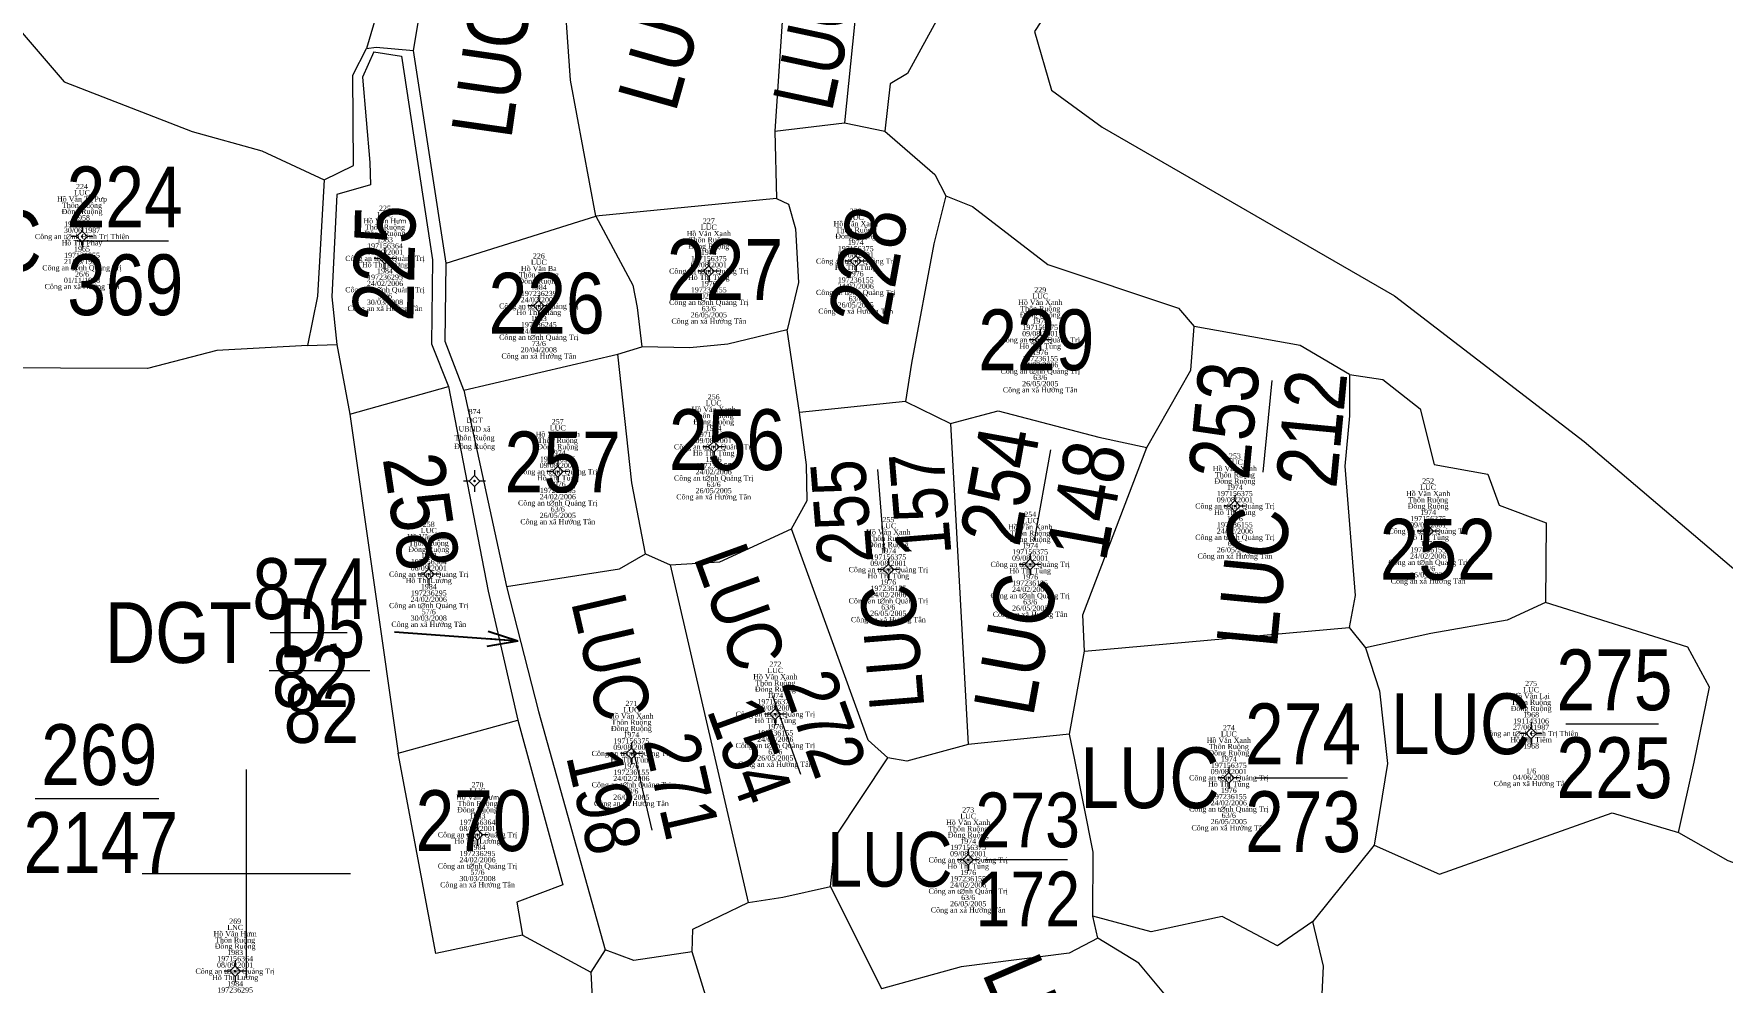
# Model space of a CAD drawing. Header units: metres. Extents: x 545779 to 547235, y 1841259 to 1843294.
# Drawn here: x 546387.8 to 546485, y 1842593.7 to 1842648.4 of the extents above; entities that cross this region are included whole.
import ezdxf
from ezdxf.enums import TextEntityAlignment as Align

# ---------------------------------------------------------------- set-up
doc = ezdxf.new("R2010")
doc.units = ezdxf.units.M
doc.header["$MEASUREMENT"] = 0
for name, color, linetype, lineweight in [('Level 10', 7, 'Continuous', 0), ('Level 11', 7, 'Continuous', 0), ('Level 13', 7, 'Continuous', 0), ('Level 14', 7, 'Continuous', 0), ('Level 15', 7, 'Continuous', 0), ('Level 23', 7, 'Continuous', 0), ('Level 31', 7, 'Continuous', 0), ('Level 60', 7, 'Continuous', 0)]:
    doc.layers.add(name, color=color, linetype=linetype, lineweight=lineweight)
doc.styles.add('Style-vnarialNarrowI', font='vnarialNarrowI.shx')
doc.styles.add('Style-Vntimei', font='Vntimei.shx')
doc.dimstyles.get("Standard").update_dxf_attribs({"dimtxt": 0.18, "dimasz": 0.18, "dimexe": 0.18, "dimexo": 0.0625, "dimgap": 0.09, "dimtad": 0, "dimtih": 1, "dimtoh": 1, "dimdec": 4, "dimzin": 0, "dimdsep": 46, "dimtxsty": 'Standard', "dimcen": 0.09, "dimadec": 0, "dimazin": 0, "dimtfac": 1, "dimtdec": 4, "dimtofl": 0, "dimtmove": 0, "dimatfit": 3, "dimfxl": 1, "dimtolj": 1, "dimtzin": 0, "dimarcsym": 0})

# ---------------------------------------------------------------- blocks, each defined once
blk = doc.blocks.new('N_THUA_299')
at = {"layer": 'Level 13', "color": 230, "linetype": 'Continuous', "lineweight": 0, "style": 'Style-vnarialNarrowI', "width": 0.914285}
blk.add_text('LUC 206/86', height=3.499975, rotation=359.999881, dxfattribs=at).set_placement((0.139452, 0.003557), align=Align.MIDDLE_CENTER)
blk = doc.blocks.new('N_THUA_301')
at = {"layer": 'Level 13', "color": 230, "linetype": 'Continuous', "lineweight": 13, "flags": 128}
blk.add_lwpolyline([(-2.836509, -0.000115), (2.48213, 0.004049)], dxfattribs=at)
at = {"layer": 'Level 13', "color": 230, "linetype": 'Continuous', "lineweight": 0, "style": 'Style-vnarialNarrowI'}
blk.add_text('208', height=3.499976, rotation=359.999954, dxfattribs=at).set_placement((-0.014624, 0.778204), align=Align.CENTER)
blk.add_text('LUC ', height=3.499976, rotation=359.999954, dxfattribs=at).set_placement((-3.772992, -0.003158), align=Align.MIDDLE_RIGHT)
blk.add_text('333', height=3.499976, rotation=359.999954, dxfattribs=at).set_placement((-0.069707, -0.780844), align=Align.TOP_CENTER)
blk = doc.blocks.new('N_THUA_302')
at = {"layer": 'Level 13', "color": 230, "linetype": 'Continuous', "lineweight": 0, "style": 'Style-vnarialNarrowI'}
blk.add_text('LUC 209/276', height=3.499987, rotation=359.9999, dxfattribs=at).set_placement((0.17875, 0.011176), align=Align.MIDDLE_CENTER)
blk = doc.blocks.new('N_THUA_320')
at = {"layer": 'Level 13', "color": 230, "linetype": 'Continuous', "lineweight": 13, "flags": 128}
blk.add_lwpolyline([(-2.84, 0), (2.41, 0)], dxfattribs=at)
at = {"layer": 'Level 13', "color": 230, "linetype": 'Continuous', "lineweight": 0, "style": 'Style-vnarialNarrowI'}
blk.add_text('224', height=3.49998, dxfattribs=at).set_placement((-0.112599, 0.78), align=Align.CENTER)
blk.add_text('LUC ', height=3.49998, dxfattribs=at).set_placement((-3.771418, -0.00001), align=Align.MIDDLE_RIGHT)
blk.add_text('369', height=3.49998, dxfattribs=at).set_placement((-0.07671, -0.78002), align=Align.TOP_CENTER)
blk = doc.blocks.new('N_THUA_322')
at = {"layer": 'Level 13', "color": 230, "linetype": 'Continuous', "lineweight": 0, "style": 'Style-vnarialNarrowI'}
blk.add_text('225', height=3.49998, rotation=88.778236, dxfattribs=at).set_placement((0.004584, 0.135354), align=Align.MIDDLE_CENTER)
blk = doc.blocks.new('N_THUA_324')
at = {"layer": 'Level 13', "color": 230, "linetype": 'Continuous', "lineweight": 0, "style": 'Style-vnarialNarrowI'}
blk.add_text('226', height=3.49998, dxfattribs=at).set_placement((0.168779, -0.00001), align=Align.MIDDLE_CENTER)
blk = doc.blocks.new('N_THUA_326')
at = {"layer": 'Level 13', "color": 230, "linetype": 'Continuous', "lineweight": 0, "style": 'Style-vnarialNarrowI'}
blk.add_text('227', height=3.49998, dxfattribs=at).set_placement((0.239274, -0.00001), align=Align.MIDDLE_CENTER)
blk = doc.blocks.new('N_THUA_328')
at = {"layer": 'Level 13', "color": 230, "linetype": 'Continuous', "lineweight": 0, "style": 'Style-vnarialNarrowI'}
blk.add_text('228', height=3.49998, rotation=79.728997, dxfattribs=at).set_placement((0.030019, 0.164364), align=Align.MIDDLE_CENTER)
blk = doc.blocks.new('N_THUA_330')
at = {"layer": 'Level 13', "color": 230, "linetype": 'Continuous', "lineweight": 0, "style": 'Style-vnarialNarrowI'}
blk.add_text('229', height=3.49998, dxfattribs=at).set_placement((0.14329, -0.00001), align=Align.MIDDLE_CENTER)
blk = doc.blocks.new('N_THUA_362')
at = {"layer": 'Level 13', "color": 230, "linetype": 'Continuous', "lineweight": 0, "style": 'Style-vnarialNarrowI'}
blk.add_text('252', height=3.49998, dxfattribs=at).set_placement((0.117816, -0.00001), align=Align.MIDDLE_CENTER)
blk = doc.blocks.new('N_THUA_363')
at = {"layer": 'Level 13', "color": 230, "linetype": 'Continuous', "lineweight": 13, "flags": 128}
blk.add_lwpolyline([(-2.833856, 0.007693), (2.480671, 0.00844)], dxfattribs=at)
at = {"layer": 'Level 13', "color": 230, "linetype": 'Continuous', "lineweight": 0, "style": 'Style-vnarialNarrowI'}
blk.add_text('253', height=3.49998, rotation=359.999916, dxfattribs=at).set_placement((-0.072367, 0.787099), align=Align.CENTER)
blk.add_text('LUC ', height=3.49998, rotation=359.999916, dxfattribs=at).set_placement((-3.76975, 0.001506), align=Align.MIDDLE_RIGHT)
blk.add_text('212', height=3.49998, rotation=359.999916, dxfattribs=at).set_placement((-0.057448, -0.775723), align=Align.TOP_CENTER)
blk = doc.blocks.new('N_THUA_364')
at = {"layer": 'Level 13', "color": 230, "linetype": 'Continuous', "lineweight": 13, "flags": 128}
blk.add_lwpolyline([(-2.83623, 0.002164), (2.479352, 0.004032)], dxfattribs=at)
at = {"layer": 'Level 13', "color": 230, "linetype": 'Continuous', "lineweight": 0, "style": 'Style-vnarialNarrowI'}
blk.add_text('254', height=3.499801, rotation=359.999952, dxfattribs=at).set_placement((-0.068983, 0.783777), align=Align.CENTER)
blk.add_text('LUC ', height=3.499801, rotation=359.999952, dxfattribs=at).set_placement((-3.765578, 0.00174), align=Align.MIDDLE_RIGHT)
blk.add_text('148', height=3.499801, rotation=359.999952, dxfattribs=at).set_placement((-0.012845, -0.776207), align=Align.TOP_CENTER)
blk = doc.blocks.new('N_THUA_365')
at = {"layer": 'Level 13', "color": 230, "linetype": 'Continuous', "lineweight": 13, "flags": 128}
blk.add_lwpolyline([(-2.81988, 0.005811), (2.530139, -0.004601)], dxfattribs=at)
at = {"layer": 'Level 13', "color": 230, "linetype": 'Continuous', "lineweight": 0, "style": 'Style-vnarialNarrowI'}
blk.add_text('255', height=3.499873, rotation=0.000182, dxfattribs=at).set_placement((-0.013689, 0.784978), align=Align.CENTER)
blk.add_text('LUC ', height=3.499873, rotation=0.000182, dxfattribs=at).set_placement((-3.76235, -0.005004), align=Align.MIDDLE_RIGHT)
blk.add_text('157', height=3.499873, rotation=0.000182, dxfattribs=at).set_placement((0.087536, -0.775428), align=Align.TOP_CENTER)
blk = doc.blocks.new('N_THUA_367')
at = {"layer": 'Level 13', "color": 230, "linetype": 'Continuous', "lineweight": 0, "style": 'Style-vnarialNarrowI'}
blk.add_text('256', height=3.49998, dxfattribs=at).set_placement((0.168779, -0.00001), align=Align.MIDDLE_CENTER)
blk = doc.blocks.new('N_THUA_369')
at = {"layer": 'Level 13', "color": 230, "linetype": 'Continuous', "lineweight": 0, "style": 'Style-vnarialNarrowI'}
blk.add_text('257', height=3.49998, dxfattribs=at).set_placement((0.239274, -0.00001), align=Align.MIDDLE_CENTER)
blk = doc.blocks.new('N_THUA_371')
at = {"layer": 'Level 13', "color": 230, "linetype": 'Continuous', "lineweight": 0, "style": 'Style-vnarialNarrowI'}
blk.add_text('258', height=3.49986, rotation=278.606989, dxfattribs=at).set_placement((0.022239, -0.166941), align=Align.MIDDLE_CENTER)
blk = doc.blocks.new('N_THUA_383')
at = {"layer": 'Level 13', "color": 230, "linetype": 'Continuous', "lineweight": 13, "flags": 128}
blk.add_lwpolyline([(-2.61, 0), (4.52, 0)], dxfattribs=at)
at = {"layer": 'Level 13', "color": 230, "linetype": 'Continuous', "lineweight": 0, "style": 'Style-vnarialNarrowI'}
blk.add_text('269', height=3.49998, dxfattribs=at).set_placement((1.08329, 0.78), align=Align.CENTER)
blk.add_text('LNC ', height=3.49998, dxfattribs=at).set_placement((-3.781418, -0.00001), align=Align.MIDDLE_RIGHT)
blk.add_text('2147', height=3.49998, dxfattribs=at).set_placement((1.174126, -0.78002), align=Align.TOP_CENTER)
blk = doc.blocks.new('N_THUA_385')
at = {"layer": 'Level 13', "color": 230, "linetype": 'Continuous', "lineweight": 0, "style": 'Style-vnarialNarrowI'}
blk.add_text('270', height=3.49998, dxfattribs=at).set_placement((0.134692, -0.00001), align=Align.MIDDLE_CENTER)
blk = doc.blocks.new('N_THUA_386')
at = {"layer": 'Level 13', "color": 230, "linetype": 'Continuous', "lineweight": 13, "flags": 128}
blk.add_lwpolyline([(-2.838225, 0.006922), (2.487619, 0.005808)], dxfattribs=at)
at = {"layer": 'Level 13', "color": 230, "linetype": 'Continuous', "lineweight": 0, "style": 'Style-vnarialNarrowI'}
blk.add_text('271', height=3.499937, rotation=359.999876, dxfattribs=at).set_placement((0.133916, 0.780093), align=Align.CENTER)
blk.add_text('LUC ', height=3.499937, rotation=359.999876, dxfattribs=at).set_placement((-3.76511, 0.005967), align=Align.MIDDLE_RIGHT)
blk.add_text('198', height=3.499937, rotation=359.999876, dxfattribs=at).set_placement((-0.000034, -0.779202), align=Align.TOP_CENTER)
blk = doc.blocks.new('N_THUA_387')
at = {"layer": 'Level 13', "color": 230, "linetype": 'Continuous', "lineweight": 13, "flags": 128}
blk.add_lwpolyline([(-2.846906, 0.002132), (2.47098, 0.003917)], dxfattribs=at)
at = {"layer": 'Level 13', "color": 230, "linetype": 'Continuous', "lineweight": 0, "style": 'Style-vnarialNarrowI'}
blk.add_text('272', height=3.499921, rotation=359.999976, dxfattribs=at).set_placement((-0.071091, 0.78519), align=Align.CENTER)
blk.add_text('LUC ', height=3.499921, rotation=359.999976, dxfattribs=at).set_placement((-3.779498, 0.003889), align=Align.MIDDLE_RIGHT)
blk.add_text('154', height=3.499921, rotation=359.999976, dxfattribs=at).set_placement((-0.074558, -0.777347), align=Align.TOP_CENTER)
blk = doc.blocks.new('N_THUA_388')
at = {"layer": 'Level 13', "color": 230, "linetype": 'Continuous', "lineweight": 13, "flags": 128}
blk.add_lwpolyline([(-2.844447, 0), (2.47778, 0)], dxfattribs=at)
at = {"layer": 'Level 13', "color": 230, "linetype": 'Continuous', "lineweight": 0, "style": 'Style-vnarialNarrowI'}
blk.add_text('273', height=3.499937, dxfattribs=at).set_placement((-0.070561, 0.777779), align=Align.CENTER)
blk.add_text('LUC ', height=3.499937, dxfattribs=at).set_placement((-3.769311, 0.005522), align=Align.MIDDLE_RIGHT)
blk.add_text('172', height=3.499937, dxfattribs=at).set_placement((-0.06223, -0.777845), align=Align.TOP_CENTER)
blk = doc.blocks.new('N_THUA_389')
at = {"layer": 'Level 13', "color": 230, "linetype": 'Continuous', "lineweight": 13, "flags": 128}
blk.add_lwpolyline([(-2.84, 0), (2.48, 0)], dxfattribs=at)
at = {"layer": 'Level 13', "color": 230, "linetype": 'Continuous', "lineweight": 0, "style": 'Style-vnarialNarrowI'}
blk.add_text('274', height=3.49998, dxfattribs=at).set_placement((-0.072599, 0.78), align=Align.CENTER)
blk.add_text('LUC ', height=3.49998, dxfattribs=at).set_placement((-3.771418, -0.00001), align=Align.MIDDLE_RIGHT)
blk.add_text('273', height=3.49998, dxfattribs=at).set_placement((-0.070515, -0.78002), align=Align.TOP_CENTER)
blk = doc.blocks.new('N_THUA_390')
at = {"layer": 'Level 13', "color": 230, "linetype": 'Continuous', "lineweight": 13, "flags": 128}
blk.add_lwpolyline([(-2.83, 0), (2.5, 0)], dxfattribs=at)
at = {"layer": 'Level 13', "color": 230, "linetype": 'Continuous', "lineweight": 0, "style": 'Style-vnarialNarrowI'}
blk.add_text('275', height=3.49998, dxfattribs=at).set_placement((-0.031169, 0.78), align=Align.CENTER)
blk.add_text('LUC ', height=3.49998, dxfattribs=at).set_placement((-3.771418, -0.00001), align=Align.MIDDLE_RIGHT)
blk.add_text('225', height=3.49998, dxfattribs=at).set_placement((-0.031169, -0.78002), align=Align.TOP_CENTER)
blk = doc.blocks.new('N_THUA_436')
at = {"layer": 'Level 13', "color": 230, "linetype": 'Continuous', "lineweight": 13, "flags": 128}
blk.add_lwpolyline([(-2.840156, 0.00012), (2.481691, 0.001374)], dxfattribs=at)
at = {"layer": 'Level 13', "color": 230, "linetype": 'Continuous', "lineweight": 0, "style": 'Style-vnarialNarrowI'}
blk.add_text('310', height=3.499858, rotation=359.999904, dxfattribs=at).set_placement((-0.049599, 0.785661), align=Align.CENTER)
blk.add_text('LUC ', height=3.499858, rotation=359.999904, dxfattribs=at).set_placement((-3.777819, 0.004435), align=Align.MIDDLE_RIGHT)
blk.add_text('250', height=3.499858, rotation=359.999904, dxfattribs=at).set_placement((-0.045581, -0.776344), align=Align.TOP_CENTER)
blk = doc.blocks.new('N_THUA_1129')
at = {"layer": 'Level 13', "color": 230, "linetype": 'Continuous', "lineweight": 13, "flags": 128}
blk.add_lwpolyline([(0, 0), (4.43, 0)], dxfattribs=at)
at = {"layer": 'Level 13', "color": 230, "linetype": 'Continuous', "lineweight": 0, "style": 'Style-vnarialNarrowI'}
blk.add_text('874', height=3.49998, dxfattribs=at).set_placement((2.317401, 0.77), align=Align.CENTER)
blk.add_text('874', height=3.49998, dxfattribs=at).set_placement((2.317401, 0.77), align=Align.CENTER)
blk.add_text('DGT ', height=3.49998, dxfattribs=at).set_placement((0.060438, -0.01001), align=Align.MIDDLE_RIGHT)
blk.add_text('82', height=3.49998, dxfattribs=at).set_placement((2.322964, -0.79002), align=Align.TOP_CENTER)
blk = doc.blocks.new('TerminatorOpen_0.5')
at = {"color": 0, "linetype": 'ByBlock', "lineweight": -2}
for q in [(-1, 0.25), (-1, 0), (-1, -0.25)]:
    blk.add_line((0, 0), q, dxfattribs=at)
blk = doc.blocks.new('CENTRD')
at = {"layer": 'Level 11', "linetype": 'Continuous', "lineweight": 0}
h = blk.add_hatch(color=3, dxfattribs=at)
edge = h.paths.add_edge_path()
edge.add_arc((-0.0025, 0), 1.500056, 0, 360)
at = {"layer": 'Level 11', "color": 3, "linetype": 'Continuous', "lineweight": 0}
for p, q in [((-6.200231, 0), (-12.600469, 0)), ((0, 6.200231), (-6.200231, 0)), ((-6.200231, 0), (0, -6.200231)), ((0, 12.600469), (0, 6.200231)), ((6.200231, 0), (0, 6.200231)), ((0, -6.200231), (6.200231, 0)), ((12.400462, 0), (6.200231, 0)), ((0, -6.200231), (0, -12.600469))]:
    blk.add_line(p, q, dxfattribs=at)

msp = doc.modelspace()

# ---------------------------------------------------------------- linework, layer by layer
at = {"layer": 'Level 10', "color": 7, "linetype": 'Continuous', "lineweight": 0, "flags": 128}
for points in [[(546420.13, 1842637.86), (546418.66, 1842645.69), (546418.22, 1842652.04), (546420.8, 1842666.46)], [(546434.31, 1842663.99), (546431.08, 1842652.54), (546430.44, 1842642.76)], [(546437.87, 1842660.93), (546435.37, 1842652.32), (546434.44, 1842643.24)], [(546386.4, 1842649.23), (546389.51, 1842645.59), (546396.88, 1842642.74), (546400.88, 1842641.63), (546404.48, 1842639.96)], [(546404.48, 1842639.96), (546406.16, 1842640.78), (546406.13, 1842645.99), (546406.91, 1842647.52)], [(546407.34, 1842647.33), (546406.69, 1842645.86), (546407.11, 1842640.96), (546407.15, 1842639.66), (546405.2, 1842639.1), (546404.91, 1842633.21), (546405.21, 1842630.47)], [(546407.34, 1842647.33), (546408.94, 1842647.08)], [(546408.94, 1842647.08), (546410.72, 1842635.35), (546410.66, 1842630.5), (546411.63, 1842628.05)], [(546411.5, 1842635.16), (546409.62, 1842647.41)], [(546430.44, 1842642.76), (546434.44, 1842643.24)], [(546430.44, 1842642.76), (546430.52, 1842638.88)], [(546434.44, 1842643.24), (546436.76, 1842642.75)], [(546404.48, 1842639.96), (546404.09, 1842633.26), (546403.52, 1842630.42)], [(546430.52, 1842638.88), (546420.13, 1842637.86)], [(546430.52, 1842638.88), (546431.22, 1842638.55), (546431.63, 1842637.13), (546431.8, 1842634.05), (546431.15, 1842631.31)], [(546440.29, 1842639.04), (546439.59, 1842636.26), (546438.3, 1842629.39), (546437.96, 1842627.19)], [(546411.5, 1842635.16), (546420.13, 1842637.86)], [(546420.13, 1842637.86), (546422.25, 1842633.89), (546422.51, 1842632.61), (546422.77, 1842630.33)], [(546412.52, 1842627.84), (546411.44, 1842630.64), (546411.5, 1842635.16)], [(546431.15, 1842631.31), (546427.72, 1842630.49), (546425.53, 1842630.27), (546422.77, 1842630.33)], [(546431.85, 1842626.55), (546431.15, 1842631.31)], [(546451.85, 1842624.53), (546454.39, 1842628.99), (546454.59, 1842631.5)], [(546403.52, 1842630.42), (546398.29, 1842630.12), (546394.31, 1842629.08), (546384.27, 1842629.12), (546381.75, 1842628.51)], [(546403.52, 1842630.42), (546405.21, 1842630.47)], [(546405.21, 1842630.47), (546405.95, 1842626.45)], [(546421.4, 1842629.92), (546422.77, 1842630.33)], [(546412.52, 1842627.84), (546421.4, 1842629.92)], [(546422.98, 1842618.41), (546422.2, 1842622.5), (546421.4, 1842629.92)], [(546405.95, 1842626.45), (546411.63, 1842628.05)], [(546411.63, 1842628.05), (546413.92, 1842616.26), (546415.64, 1842608.83)], [(546463.53, 1842628.74), (546463.54, 1842626.36), (546463.26, 1842623.46), (546463.86, 1842616.01), (546463.52, 1842614.17)], [(546412.52, 1842627.84), (546414.98, 1842616.54)], [(546437.96, 1842627.19), (546431.85, 1842626.55)], [(546437.96, 1842627.19), (546440.55, 1842625.93)], [(546405.95, 1842626.45), (546408.73, 1842606.93)], [(546431.4, 1842619.85), (546432.3, 1842621.49), (546432.26, 1842623.54), (546431.85, 1842626.55)], [(546440.55, 1842625.93), (546443.3, 1842626.65), (546449.1, 1842625.14), (546451.85, 1842624.53)], [(546440.55, 1842625.93), (546441.57, 1842607.44)], [(546448.27, 1842612.81), (546448.17, 1842614.9), (546451.85, 1842624.53)], [(546424.4, 1842617.78), (546427.27, 1842617.95), (546431.4, 1842619.85)], [(546436.95, 1842606.67), (546435.8, 1842607.69), (546431.4, 1842619.85)], [(546414.98, 1842616.54), (546421.48, 1842617.55), (546422.98, 1842618.41)], [(546422.98, 1842618.41), (546424.4, 1842617.78)], [(546424.4, 1842617.78), (546428.9, 1842598.34)], [(546414.98, 1842616.54), (546416.82, 1842609.33), (546420.67, 1842595.62)], [(546474.82, 1842615.62), (546472.61, 1842614.6), (546468.21, 1842613.83), (546464.46, 1842613.01)], [(546448.27, 1842612.81), (546463.52, 1842614.17)], [(546463.52, 1842614.17), (546464.46, 1842613.01)], [(546447.4, 1842608.03), (546448.27, 1842612.81)], [(546464.46, 1842613.01), (546465.25, 1842610.52), (546465.72, 1842606.35), (546464.96, 1842601.63)], [(546408.73, 1842606.93), (546415.64, 1842608.83)], [(546415.64, 1842608.83), (546418.23, 1842599.35), (546415.57, 1842598.36), (546415.9, 1842596.46)], [(546447.4, 1842608.03), (546441.57, 1842607.44)], [(546448.75, 1842597.55), (546448.76, 1842601.23), (546447.71, 1842606.56), (546447.4, 1842608.03)], [(546415.9, 1842596.46), (546410.91, 1842595.4), (546408.73, 1842606.93)], [(546433.64, 1842599.26), (546433.95, 1842602.15), (546436.95, 1842606.67)], [(546441.57, 1842607.44), (546438.03, 1842606.48), (546436.95, 1842606.67)], [(546464.96, 1842601.63), (546468.72, 1842599.96), (546478.66, 1842603.5), (546482.48, 1842602.36)], [(546464.96, 1842601.63), (546461.42, 1842597.24)], [(546428.9, 1842598.34), (546430.89, 1842598.64), (546433.64, 1842599.26)], [(546433.64, 1842599.26), (546436.58, 1842593.36)], [(546425.67, 1842595.5), (546425.71, 1842596.81), (546428.9, 1842598.34)], [(546449.04, 1842596.28), (546448.75, 1842597.55)], [(546461.42, 1842597.24), (546459.38, 1842595.85), (546456.2, 1842597.54), (546452.1, 1842596.65), (546448.75, 1842597.55)], [(546468.75, 1842573.24), (546467.59, 1842573.37), (546466.2, 1842573.29), (546464.8, 1842573.37), (546461.94, 1842577.98), (546461.49, 1842581.58), (546461.16, 1842585.37), (546461.82, 1842590.22), (546462.04, 1842594.67), (546461.42, 1842597.24)], [(546415.9, 1842596.46), (546419.83, 1842594.33)], [(546449.04, 1842596.28), (546447.38, 1842595.42), (546441.17, 1842594.64), (546436.58, 1842593.36)], [(546454.47, 1842591.15), (546451.4, 1842594.84), (546449.04, 1842596.28)], [(546420.67, 1842595.62), (546419.83, 1842594.33)], [(546425.67, 1842595.5), (546422.31, 1842595), (546420.67, 1842595.62)], [(546424.08, 1842578.1), (546425.41, 1842579.62), (546425.89, 1842582.07), (546426.95, 1842583.82), (546427.66, 1842588.06), (546427.07, 1842590.95), (546425.67, 1842595.5)], [(546419.83, 1842594.33), (546420.66, 1842578.43)]]:
    msp.add_lwpolyline(points, dxfattribs=at)
at = {"layer": 'Level 14', "color": 2, "linetype": 'Continuous', "lineweight": 13, "flags": 128}
msp.add_lwpolyline([(546401.3, 1842611.69), (546407.1, 1842611.69)], dxfattribs=at)
at = {"layer": 'Level 23', "color": 12, "linetype": 'Continuous', "lineweight": 0, "flags": 128}
for points in [[(546404.48, 1842639.96), (546406.16, 1842640.78), (546406.13, 1842645.99), (546406.91, 1842647.52)], [(546406.91, 1842647.52), (546407.47, 1842647.59)], [(546407.47, 1842647.59), (546409.62, 1842647.41)], [(546407.34, 1842647.33), (546406.69, 1842645.86), (546407.11, 1842640.96), (546407.15, 1842639.66), (546405.2, 1842639.1), (546404.91, 1842633.21), (546405.21, 1842630.47)], [(546407.34, 1842647.33), (546408.94, 1842647.08)], [(546408.94, 1842647.08), (546410.72, 1842635.35), (546410.66, 1842630.5), (546411.63, 1842628.05)], [(546411.5, 1842635.16), (546409.62, 1842647.41)], [(546404.48, 1842639.96), (546404.09, 1842633.26), (546403.52, 1842630.42)], [(546412.52, 1842627.84), (546411.44, 1842630.64), (546411.5, 1842635.16)], [(546403.52, 1842630.42), (546405.21, 1842630.47)], [(546411.63, 1842628.05), (546413.92, 1842616.26), (546415.64, 1842608.83)], [(546412.52, 1842627.84), (546414.98, 1842616.54)], [(546414.98, 1842616.54), (546416.82, 1842609.33), (546420.67, 1842595.62)], [(546415.64, 1842608.83), (546418.23, 1842599.35), (546415.57, 1842598.36), (546415.9, 1842596.46)], [(546449.04, 1842596.28), (546448.75, 1842597.55)], [(546461.42, 1842597.24), (546459.38, 1842595.85), (546456.2, 1842597.54), (546452.1, 1842596.65), (546448.75, 1842597.55)], [(546468.75, 1842573.24), (546467.59, 1842573.37), (546466.2, 1842573.29), (546464.8, 1842573.37), (546461.94, 1842577.98), (546461.49, 1842581.58), (546461.16, 1842585.37), (546461.82, 1842590.22), (546462.04, 1842594.67), (546461.42, 1842597.24)], [(546415.9, 1842596.46), (546419.83, 1842594.33)], [(546454.47, 1842591.15), (546451.4, 1842594.84), (546449.04, 1842596.28)], [(546420.67, 1842595.62), (546419.83, 1842594.33)]]:
    msp.add_lwpolyline(points, dxfattribs=at)
at = {"layer": 'Level 31', "color": 4, "linetype": 'Continuous', "lineweight": 0, "flags": 128}
for points in [[(546431.35, 1842698.65), (546437.06, 1842696.51), (546441.81, 1842692.49), (546447.48, 1842683.52), (546450.41, 1842679.59), (546454.79, 1842676.11), (546458.08, 1842673), (546459.91, 1842668.79), (546459.14, 1842666.37), (546454.39, 1842660.07), (546449.5, 1842654.79), (546445.39, 1842648.49), (546446.37, 1842645.11), (546449.28, 1842642.98), (546466.12, 1842633.27), (546477.04, 1842624.88), (546490.16, 1842613.74), (546497.88, 1842597.84), (546510.89, 1842586.37), (546524.3, 1842580.39)], [(546393.8, 1842669.33), (546397.13, 1842668.86), (546406.01, 1842664.02), (546407.86, 1842662.46), (546409.41, 1842659.84), (546409.92, 1842657.72), (546406.91, 1842647.52)], [(546409.62, 1842647.41), (546411.37, 1842657.84), (546411.78, 1842662.35)], [(546445.18, 1842659.06), (546438.08, 1842646.08), (546437.07, 1842645.48), (546436.76, 1842642.75)], [(546406.91, 1842647.52), (546407.47, 1842647.59)], [(546407.47, 1842647.59), (546409.62, 1842647.41)], [(546436.76, 1842642.75), (546439.65, 1842640.27), (546440.29, 1842639.04)], [(546440.29, 1842639.04), (546441.81, 1842638.41), (546446.15, 1842635.07), (546453.68, 1842632.56), (546454.59, 1842631.5)], [(546463.53, 1842628.74), (546460.68, 1842630.42), (546454.59, 1842631.5)], [(546463.53, 1842628.74), (546465.46, 1842628.46), (546467.61, 1842626.76), (546468.4, 1842623.57), (546471.5, 1842623.01), (546472.16, 1842621.21), (546474.85, 1842620.21), (546474.82, 1842615.62)], [(546482.48, 1842602.36), (546483.38, 1842606.42), (546484.27, 1842610.74), (546483.01, 1842613.04), (546474.82, 1842615.62)], [(546482.48, 1842602.36), (546485.32, 1842600.76), (546487.45, 1842599.99), (546487.64, 1842596), (546487.89, 1842594.01)]]:
    msp.add_lwpolyline(points, dxfattribs=at)
at = {"layer": 'Level 60', "color": 7, "linetype": 'Continuous', "lineweight": 0, "flags": 128}
for points in [[(546400, 1842594), (546400, 1842606)], [(546394, 1842600), (546406, 1842600)]]:
    msp.add_lwpolyline(points, dxfattribs=at)

# ---------------------------------------------------------------- block references
at = {"layer": 'Level 11', "color": 3, "linetype": 'Continuous', "lineweight": 0, "xscale": 0.049998, "yscale": 0.049998, "zscale": 0.049998}
for p in [(546390.53, 1842636.69), (546407.98, 1842635.43), (546435.09, 1842635.27), (546426.63, 1842634.7), (546416.84, 1842632.69), (546445.72, 1842630.74), (546426.91, 1842624.58), (546413.14, 1842622.61), (546417.93, 1842623.15), (546456.93, 1842621.17), (546468.06, 1842619.73), (546445.14, 1842617.81), (546410.5, 1842617.24), (546436.97, 1842617.51), (546430.46, 1842609.18), (546473.99, 1842608.07), (546422.17, 1842606.92), (546456.58, 1842605.52), (546413.31, 1842602.24), (546441.57, 1842600.79), (546399.35, 1842594.38)]:
    msp.add_blockref('CENTRD', p, dxfattribs=at)
at = {"layer": 'Level 13', "color": 230, "linetype": 'Continuous', "lineweight": 0}
for name, p, xscale, yscale, zscale, rotation in [('N_THUA_302', (546415.18, 1842654), 0.999998, 0.999998, 0.999998, 81.811111), ('N_THUA_299', (546434.02, 1842653.6), 1.000002, 1.000002, 1.000002, 77.923803), ('N_THUA_301', (546426.52, 1842656.66), 1.000001, 1.000001, 1.000001, 74.246496), ('N_THUA_365', (546436.54, 1842621.01), 0.899998, 0.899998, 0.899998, 94.637987), ('N_THUA_387', (546431.16, 1842607.82), 0.900003, 0.900003, 0.900003, 289.892283), ('N_THUA_386', (546422.83, 1842604.69), 0.899999, 0.899999, 0.899999, 283.033479), ('N_THUA_436', (546449.03, 1842583.12), 1.000001, 1.000001, 1.000001, 293.227493)]:
    msp.add_blockref(name, p, dxfattribs=dict(at, xscale=xscale, yscale=yscale, zscale=zscale, rotation=rotation))
for name, p in [('N_THUA_320', (546393.1, 1842636.44)), ('N_THUA_322', (546407.93, 1842635.02)), ('N_THUA_328', (546435.78, 1842634.86)), ('N_THUA_326', (546427.32, 1842634.79)), ('N_THUA_324', (546417.12, 1842632.85)), ('N_THUA_330', (546445.35, 1842630.74)), ('N_THUA_367', (546427.51, 1842624.99)), ('N_THUA_369', (546417.97, 1842623.71)), ('N_THUA_371', (546410.05, 1842621.03)), ('N_THUA_362', (546468.5, 1842618.68)), ('N_THUA_1129', (546401.37, 1842613.89)), ('N_THUA_390', (546478.82, 1842608.63)), ('N_THUA_389', (546460.93, 1842605.52)), ('N_THUA_383', (546390.44, 1842604.32)), ('N_THUA_385', (546412.95, 1842603.05))]:
    msp.add_blockref(name, p, dxfattribs=at)
for name, p, rotation in [('N_THUA_363', (546458.84, 1842625.93), 84.485173), ('N_THUA_364', (546445.89, 1842621.97), 79.684653)]:
    msp.add_blockref(name, p, dxfattribs=dict(at, rotation=rotation))
at = {"layer": 'Level 13', "color": 230, "linetype": 'Continuous', "lineweight": 0, "xscale": 0.899999, "yscale": 0.899999, "zscale": 0.899999}
msp.add_blockref('N_THUA_388', (546445.06, 1842600.82), dxfattribs=at)

# ---------------------------------------------------------------- texts
at = {"layer": 'Level 14', "color": 2, "linetype": 'Continuous', "lineweight": 0, "style": 'Style-vnarialNarrowI'}
msp.add_text('D5', height=3.4, dxfattribs=at).set_placement((546404.346, 1842612.45), align=Align.CENTER)
msp.add_text('82', height=3.4, dxfattribs=at).set_placement((546404.316, 1842610.93), align=Align.TOP_CENTER)
at = {"layer": 'Level 15', "color": 3, "linetype": 'Continuous', "lineweight": 0, "char_height": 0.3, "attachment_point": 5, "line_spacing_factor": 0.72, "style": 'Style-Vntimei'}
for s, insert in [('224\\PLUC\\PHå V¨n Ta P\xadp\\PTh«n Ruéng\\P§ång Ruéng\\P1958\\P190457122\\P30/06/1987\\PC«ng an t∅nh B×nh TrÞ Thiªn\\PHå ThÞ Phay\\P1965\\P197121855\\P21/09/1999\\PC«ng an t∅nh Qu¶ng TrÞ\\P26/6\\P01/11/1998\\PC«ng an x· H\xadíng T©n\\P', (546390.53, 1842636.64)), ('225\\PLUC\\PHå V¨n H\xadm\\PTh«n Ruéng\\P§ång Ruéng\\P1983\\P197156364\\P08/09/2001\\PC«ng an t∅nh Qu¶ng TrÞ\\PHå ThÞ L\xad¬ng\\P1984\\P197236295\\P24/02/2006\\PC«ng an t∅nh Qu¶ng TrÞ\\P57/6\\P30/03/2008\\PC«ng an x· H\xadíng T©n\\P', (546407.98, 1842635.38)), ('228\\PLUC\\PHå V¨n Xanh\\PTh«n Ruéng\\P§ång Ruéng\\P1974\\P197156375\\P09/08/2001\\PC«ng an t∅nh Qu¶ng TrÞ\\PHå ThÞ Tïng\\P1976\\P197236155\\P24/02/2006\\PC«ng an t∅nh Qu¶ng TrÞ\\P63/6\\P26/05/2005\\PC«ng an x· H\xadíng T©n\\P', (546435.09, 1842635.22)), ('227\\PLUC\\PHå V¨n Xanh\\PTh«n Ruéng\\P§ång Ruéng\\P1974\\P197156375\\P09/08/2001\\PC«ng an t∅nh Qu¶ng TrÞ\\PHå ThÞ Tïng\\P1976\\P197236155\\P24/02/2006\\PC«ng an t∅nh Qu¶ng TrÞ\\P63/6\\P26/05/2005\\PC«ng an x· H\xadíng T©n\\P', (546426.63, 1842634.65)), ('226\\PLUC\\PHå V¨n Ba\\PTh«n Ruéng\\P§ång Ruéng\\P1984\\P197236239\\P24/02/2006\\PC«ng an t∅nh Qu¶ng TrÞ\\PHå ThÞ Ph¨ng\\P1983\\P197236245\\P24/02/2006\\PC«ng an t∅nh Qu¶ng TrÞ\\P73/6\\P20/04/2008\\PC«ng an x· H\xadíng T©n\\P', (546416.84, 1842632.64)), ('229\\PLUC\\PHå V¨n Xanh\\PTh«n Ruéng\\P§ång Ruéng\\P1974\\P197156375\\P09/08/2001\\PC«ng an t∅nh Qu¶ng TrÞ\\PHå ThÞ Tïng\\P1976\\P197236155\\P24/02/2006\\PC«ng an t∅nh Qu¶ng TrÞ\\P63/6\\P26/05/2005\\PC«ng an x· H\xadíng T©n\\P', (546445.72, 1842630.69)), ('256\\PLUC\\PHå V¨n Xanh\\PTh«n Ruéng\\P§ång Ruéng\\P1974\\P197156375\\P09/08/2001\\PC«ng an t∅nh Qu¶ng TrÞ\\PHå ThÞ Tïng\\P1976\\P197236155\\P24/02/2006\\PC«ng an t∅nh Qu¶ng TrÞ\\P63/6\\P26/05/2005\\PC«ng an x· H\xadíng T©n\\P', (546426.91, 1842624.53)), ('257\\PLUC\\PHå V¨n Xanh\\PTh«n Ruéng\\P§ång Ruéng\\P1974\\P197156375\\P09/08/2001\\PC«ng an t∅nh Qu¶ng TrÞ\\PHå ThÞ Tïng\\P1976\\P197236155\\P24/02/2006\\PC«ng an t∅nh Qu¶ng TrÞ\\P63/6\\P26/05/2005\\PC«ng an x· H\xadíng T©n\\P', (546417.93, 1842623.1)), ('253\\PLUC\\PHå V¨n Xanh\\PTh«n Ruéng\\P§ång Ruéng\\P1974\\P197156375\\P09/08/2001\\PC«ng an t∅nh Qu¶ng TrÞ\\PHå ThÞ Tïng\\P1976\\P197236155\\P24/02/2006\\PC«ng an t∅nh Qu¶ng TrÞ\\P63/6\\P26/05/2005\\PC«ng an x· H\xadíng T©n\\P', (546456.93, 1842621.12)), ('252\\PLUC\\PHå V¨n Xanh\\PTh«n Ruéng\\P§ång Ruéng\\P1974\\P197156375\\P09/08/2001\\PC«ng an t∅nh Qu¶ng TrÞ\\PHå ThÞ Tïng\\P1976\\P197236155\\P24/02/2006\\PC«ng an t∅nh Qu¶ng TrÞ\\P63/6\\P26/05/2005\\PC«ng an x· H\xadíng T©n\\P', (546468.06, 1842619.68)), ('258\\PLUC\\PHå V¨n H\xadm\\PTh«n Ruéng\\P§ång Ruéng\\P1983\\P197156364\\P08/09/2001\\PC«ng an t∅nh Qu¶ng TrÞ\\PHå ThÞ L\xad¬ng\\P1984\\P197236295\\P24/02/2006\\PC«ng an t∅nh Qu¶ng TrÞ\\P57/6\\P30/03/2008\\PC«ng an x· H\xadíng T©n\\P', (546410.5, 1842617.19)), ('255\\PLUC\\PHå V¨n Xanh\\PTh«n Ruéng\\P§ång Ruéng\\P1974\\P197156375\\P09/08/2001\\PC«ng an t∅nh Qu¶ng TrÞ\\PHå ThÞ Tïng\\P1976\\P197236155\\P24/02/2006\\PC«ng an t∅nh Qu¶ng TrÞ\\P63/6\\P26/05/2005\\PC«ng an x· H\xadíng T©n\\P', (546436.97, 1842617.46)), ('254\\PLUC\\PHå V¨n Xanh\\PTh«n Ruéng\\P§ång Ruéng\\P1974\\P197156375\\P09/08/2001\\PC«ng an t∅nh Qu¶ng TrÞ\\PHå ThÞ Tïng\\P1976\\P197236155\\P24/02/2006\\PC«ng an t∅nh Qu¶ng TrÞ\\P63/6\\P26/05/2005\\PC«ng an x· H\xadíng T©n\\P', (546445.14, 1842617.76)), ('272\\PLUC\\PHå V¨n Xanh\\PTh«n Ruéng\\P§ång Ruéng\\P1974\\P197156375\\P09/08/2001\\PC«ng an t∅nh Qu¶ng TrÞ\\PHå ThÞ Tïng\\P1976\\P197236155\\P24/02/2006\\PC«ng an t∅nh Qu¶ng TrÞ\\P63/6\\P26/05/2005\\PC«ng an x· H\xadíng T©n\\P', (546430.46, 1842609.13)), ('275\\PLUC\\PHå V¨n L¹i\\PTh«n Ruéng\\P§ång Ruéng\\P1968\\P191143106\\P27/06/1987\\PC«ng an t∅nh B×nh TrÞ Thiªn\\PHå ThÞ Tiªm\\P1968\\P \\P \\P \\P1/6\\P04/06/2008\\PC«ng an x· H\xadíng T©n\\P', (546473.99, 1842608.02)), ('271\\PLUC\\PHå V¨n Xanh\\PTh«n Ruéng\\P§ång Ruéng\\P1974\\P197156375\\P09/08/2001\\PC«ng an t∅nh Qu¶ng TrÞ\\PHå ThÞ Tïng\\P1976\\P197236155\\P24/02/2006\\PC«ng an t∅nh Qu¶ng TrÞ\\P63/6\\P26/05/2005\\PC«ng an x· H\xadíng T©n\\P', (546422.17, 1842606.87)), ('274\\PLUC\\PHå V¨n Xanh\\PTh«n Ruéng\\P§ång Ruéng\\P1974\\P197156375\\P09/08/2001\\PC«ng an t∅nh Qu¶ng TrÞ\\PHå ThÞ Tïng\\P1976\\P197236155\\P24/02/2006\\PC«ng an t∅nh Qu¶ng TrÞ\\P63/6\\P26/05/2005\\PC«ng an x· H\xadíng T©n\\P', (546456.58, 1842605.47)), ('270\\PLUC\\PHå V¨n H\xadm\\PTh«n Ruéng\\P§ång Ruéng\\P1983\\P197156364\\P08/09/2001\\PC«ng an t∅nh Qu¶ng TrÞ\\PHå ThÞ L\xad¬ng\\P1984\\P197236295\\P24/02/2006\\PC«ng an t∅nh Qu¶ng TrÞ\\P57/6\\P30/03/2008\\PC«ng an x· H\xadíng T©n\\P', (546413.31, 1842602.19)), ('273\\PLUC\\PHå V¨n Xanh\\PTh«n Ruéng\\P§ång Ruéng\\P1974\\P197156375\\P09/08/2001\\PC«ng an t∅nh Qu¶ng TrÞ\\PHå ThÞ Tïng\\P1976\\P197236155\\P24/02/2006\\PC«ng an t∅nh Qu¶ng TrÞ\\P63/6\\P26/05/2005\\PC«ng an x· H\xadíng T©n\\P', (546441.57, 1842600.74)), ('269\\PLNC\\PHå V¨n H\xadm\\PTh«n Ruéng\\P§ång Ruéng\\P1983\\P197156364\\P08/09/2001\\PC«ng an t∅nh Qu¶ng TrÞ\\PHå ThÞ L\xad¬ng\\P1984\\P197236295\\P24/02/2006\\PC«ng an t∅nh Qu¶ng TrÞ\\P57/6\\P30/03/2008\\PC«ng an x· H\xadíng T©n\\P', (546399.35, 1842594.33))]:
    msp.add_mtext(s, dxfattribs=dict(at, insert=insert))
at = {"layer": 'Level 15', "color": 3, "linetype": 'Continuous', "lineweight": 0, "insert": (546413.14, 1842622.56), "char_height": 0.3, "attachment_point": 5, "style": 'Style-Vntimei'}
msp.add_mtext('874\\PDGT\\PUBND x·\\PTh«n Ruéng\\P§ång Ruéng\\P \\P \\P \\P \\P \\P \\P \\P \\P \\P \\P \\P \\P', dxfattribs=at)

# ---------------------------------------------------------------- leaders
at = {"layer": 'Level 13', "color": 230, "linetype": 'Continuous', "lineweight": 13}
msp.add_leader([(546415.63, 1842613.39), (546408.53, 1842613.9)], dimstyle='Standard', override={"dimtxt": 1.75, "dimasz": 1.75, "dimgap": 0, "dimtxsty": 'Style-Vntimei', "dimldrblk": 'TerminatorOpen_0.5'}, dxfattribs=at)

doc.saveas('drawing.dxf')
